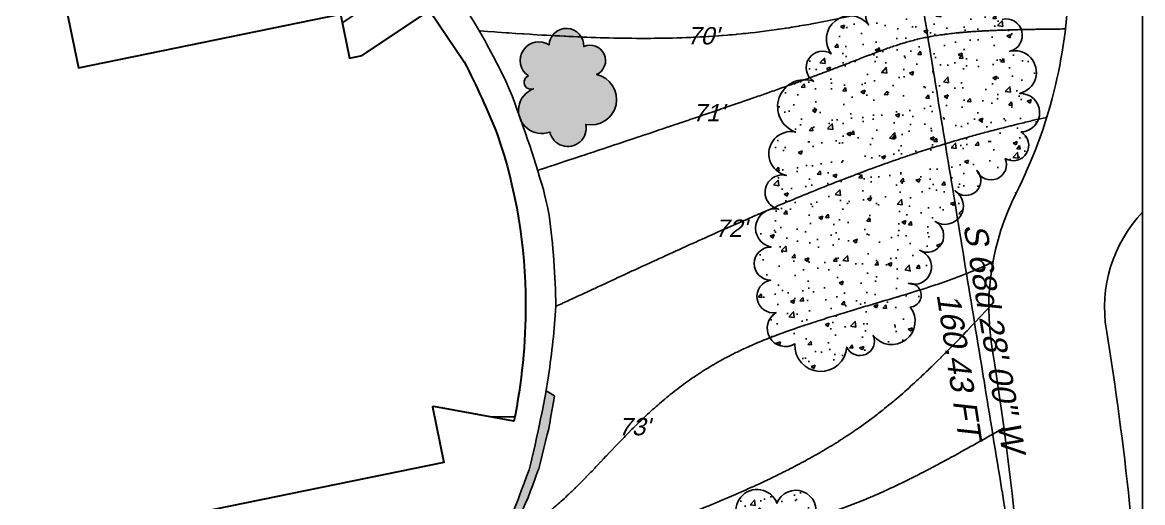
# Model space of a CAD drawing. Header units: inches. Extents: x 390519 to 400596, y 203620 to 211185.
# Drawn here: x 394540 to 397705, y 206232 to 207590 of the extents above; entities that cross this region are included whole.
import ezdxf

# ---------------------------------------------------------------- set-up
doc = ezdxf.new("R2010")
doc.units = ezdxf.units.IN
doc.header["$LTSCALE"] = 0.5
doc.header["$MEASUREMENT"] = 0
doc.linetypes.add('LTP418', pattern=[40, 40, 0])
doc.layers.add('LD-A-BLDG', color=7, linetype='Continuous', lineweight=30)
for name, color, linetype in [('LD-A-BLDG-INT', 253, 'Continuous'), ('LD-A-FOC', 7, 'Continuous'), ('LD-A-TREELN', 7, 'Continuous'), ('LD-A-WALL', 7, 'Continuous'), ('My LAYER', 7, 'LTP418'), ('Names', 1, 'LTP418'), ('numbers', 7, 'LTP418'), ('TOPO', 80, 'LTP418'), ('Traverse', 4, 'LTP418')]:
    doc.layers.add(name, color=color, linetype=linetype)
doc.styles.add('ARIAL', font='arial.ttf', dxfattribs={"oblique": 15})
pattern_1 = [(49.99999999999999, (-5992902.709236369, -3124609.863930522), (117.2381198322018, -10.25700645216362), [12.2589531675, -134.8484848425]), (355, (-5992902.709236369, -3124609.863930522), (-22.67928134253247, 122.9478418665379), [9.807162534000001, -107.878787874]), (100.45144446, (-5992892.939393193, -3124610.718680965), (94.55883812016134, 112.690834147814), [10.41850704820611, -114.6035775302672]), (46.18420000000001, (-5992902.709236369, -3124577.173388742), (174.4434865483092, -27.0545748208081), [18.38842975125, -202.27272726375]), (96.63563548999998, (-5992888.172284477, -3124579.427942136), (152.7730269261972, 159.2223240864779), [15.62776939875544, -171.9054630594044]), (351.1841639899999, (-5992902.709236369, -3124577.173388742), (152.7730268249456, 159.2223240040061), [14.710743801, -161.8181819744527]), (21, (-5992886.363965479, -3124585.346024187), (97.56607463027603, -65.80914833356255), [12.2589531675, -134.8484848425]), (326.0000000000001, (-5992886.363965479, -3124585.346024187), (39.77055011948517, 118.5277392218651), [9.807162533999996, -107.878787874]), (71.45144474, (-5992878.233459315, -3124590.830119845), (137.3366235549101, 52.71859063083836), [10.41850672130069, -114.6035775302672]), (37.50000000000001, (-5992902.709236369, -3124609.863930522), (1.987561291443229, 54.4124021848885), [0, -106.5711662028, 0, -109.513314963, 0, -108.28741964625]), (7.499999999999999, (-5992902.709236369, -3124609.863930522), (42.99942852398916, 64.46766272905809), [0, -62.43893479979999, 0, -104.1193755693, 0, -41.27180899724999]), (327.5, (-5992939.159190454, -3124609.863930522), (87.25472326397761, -3.686654883876419), [0, -40.86317722499999, 0, -127.493112942, 0, -169.1735537115]), (317.5, (-5992955.504461343, -3124609.863930522), (95.32335917202715, 16.36243053660396), [0, -53.1221303925, 0, -84.66850321019999, 0, -120.1377410415])]

msp = doc.modelspace()

# ---------------------------------------------------------------- hatches: boundary and pattern name
at = {"layer": 'My LAYER'}
h = msp.add_hatch(dxfattribs=at)
h.set_pattern_fill('GRAVEL', color=256, scale=49.03581267)
h.set_pattern_definition([(228.012787504, (-5992867.403451246, -3124560.828117853), (-392.286501360003, -441.3223140300001), [6.597082093371119, -653.1123064115419]), (184.969740728, (-5992871.816674386, -3124565.731699119), (588.4297520399988, 49.03581267000172), [11.32079999949756, -1120.758844991288]), (132.510447078, (-5992883.094911301, -3124566.712415373), (490.3581267000057, -539.3939393699933), [7.982441872923958, -790.2627553659584]), (267.273689006, (-5992902.218878242, -3124578.971368541), (49.03581267000119, 980.7162534000008), [10.30919118411546, -1020.609733125491]), (292.833654178, (-5992902.709236369, -3124589.268889201), (-245.1790633499994, 588.4297520400013), [10.10897796098385, -1000.79019742107]), (357.273689006, (-5992898.786371355, -3124598.585693609), (-980.7162534000008, 49.03581267000124), [10.30919118411546, -1020.609733125491]), (37.6942404667, (-5992888.488850694, -3124599.076051735), (-637.4655647099999, -490.3581266999986), [13.63337796082743, -1349.703317214766]), (72.2553283749, (-5992877.700971907, -3124590.739963581), (343.2506886900013, 1078.78787874), [12.87131239612296, -1274.260392900135]), (121.429565615, (-5992873.778106893, -3124578.481010414), (-392.2865013600009, 637.4655647099993), [10.3441046827365, -1024.067496795255]), (175.236358309, (-5992879.172046287, -3124569.654564133), (539.3939393699991, -49.03581267000185), [11.80939283694144, -578.6599831768052]), (222.397437798, (-5992890.940641328, -3124568.67384788), (-588.4297520399981, -539.3939393699986), [15.27210578444616, -1511.939600718983]), (138.814074834, (-5992853.673423698, -3124579.461726667), (-343.2506886900016, 294.21487602), [5.212555922633668, -516.0452828054098]), (171.46923439, (-5992857.596288712, -3124576.02921978), (637.4655647099999, -98.07162533999976), [9.916855646942789, -981.7710831729411]), (225, (-5992867.403451246, -3124574.5581454), (-5.444068825743997e-15, -49.03581266999671), [6.934693663604069, -62.41241765629662]), (203.198590514, (-5992870.835958133, -3124568.67384788), (245.1790633499994, 98.07162533999879), [3.73446942132186, -369.7111539350444]), (291.801409486, (-5992874.26846502, -3124570.14492226), (-49.03581266998449, 147.107438010005), [5.281304131997009, -258.784628547727]), (30.9637565321, (-5992872.307032513, -3124575.048503527), (147.1074380100026, 98.07162533999899), [8.577785674550427, -277.3476791288651]), (161.565051177, (-5992864.951660613, -3124570.635280387), (98.07162534000055, -49.03581266999885), [6.20258898044097, -148.8622659741026]), (16.389540334, (-5992902.709236369, -3124570.14492226), (490.3581266999983, 147.1074380100021), [8.689146005123998, -860.2276683108993]), (70.3461759419, (-5992894.373148215, -3124567.693131626), (-196.1432506800598, -539.3939393701664), [7.289712947334869, -721.680049285541]), (293.198590514, (-5992864.951660613, -3124560.828117853), (-98.07162533999853, 245.1790633499996), [7.46888980683105, -365.9767335495352]), (343.610459666, (-5992862.009511853, -3124567.693131626), (-490.3581266999983, 147.1074380100021), [8.689146005123995, -860.2276683108794]), (339.44395478, (-5992902.709236369, -3124600.547126115), (-245.1790633500018, 98.07162534000118), [8.379239669049596, -410.5829274381176]), (294.775140569, (-5992894.863506341, -3124603.489274875), (-245.1790633500002, 539.3939393700001), [7.020849586465259, -695.0651419149168]), (66.8014094864, (-5992864.461302486, -3124609.863930522), (98.07162533999906, 245.1790633499985), [7.46888980683105, -365.9767335495352]), (17.3540246363, (-5992861.519153725, -3124602.998916748), (-637.4655647099988, -196.1432506799981), [8.21992231368477, -813.7700835271669]), (69.44395478040002, (-5992888.488850694, -3124609.863930522), (-98.07162534000034, -245.1790633499978), [4.189619834524797, -414.7725472726424]), (101.309932474, (-5992867.403451246, -3124609.863930522), (-49.03581266999822, 196.1432506800006), [2.5003360880433, -247.5342295811677]), (165.963756532, (-5992867.893809373, -3124607.412139889), (147.107438009998, -49.03581267000006), [10.10897796098385, -192.0708571154289]), (186.009005957, (-5992877.700971907, -3124604.960349255), (490.3581267000022, 49.03581266999917), [9.3682920106035, -927.4595936416524]), (303.690067526, (-5992872.307032513, -3124579.461726667), (-49.03581266999937, 98.07162533999929), [7.072042974892739, -169.7290939408395]), (353.157226587, (-5992868.3841675, -3124585.346024187), (833.6088153900006, -98.07162534000257), [12.34692341542998, -1222.343291151545]), (60.9453959009, (-5992856.125214332, -3124586.817098568), (-196.1432506799988, -343.2506886899988), [5.048531129252519, -499.8060597837916]), (90, (-5992853.673423698, -3124582.403875427), (-49.03581266999998, 49.03581267), [2.942148760199999, -46.09366390979999]), (120.256437164, (-5992878.681688161, -3124603.489274875), (196.1432506800004, -343.2506886900003), [6.812251239367079, -674.4150297557608]), (48.01278750420001, (-5992882.114195047, -3124597.604977355), (392.28650136, 441.3223140299987), [13.19416418674224, -646.5152243181709]), (0, (-5992873.287748766, -3124587.797814821), (49.03581267, 49.03581267), [12.7493112942, -36.28650137579999]), (325.3048464690001, (-5992860.538437473, -3124587.797814821), (490.3581267000067, -343.2506886899914), [7.753248484504379, -767.5710262882134]), (254.054604099, (-5992854.163781825, -3124592.211037961), (-49.03581267000185, -196.1432506800002), [7.13971239637734, -349.8463923513957]), (207.645975364, (-5992856.125214332, -3124599.076051735), (-931.6804407299975, -490.3581267000023), [11.62467493061355, -1150.844739464673]), (175.42607874, (-5992866.422734993, -3124604.469991129), (-637.4655647099976, 49.03581267000006), [12.29813278182333, -1217.513792402841])])
h.paths.add_polyline_path([(394921.3786555389, 205677.1882807673), (394645.0879155956, 205826.3602588908), (394739.052598482, 205907.6688917116), (395928.9422855992, 206157.0902688634), (395968.9605441121, 206246.188621439), (395998.8894820986, 206327.2622604356), (396026.3059272561, 206437.2931632539), (396043.9083985072, 206534.1858832082), (396019.8928429214, 206547.7068309779), (395997.4731361726, 206434.5723438445), (395976.3527985131, 206343.12608191), (395971.4966535773, 206324.3856616793), (395941.3679938428, 206243.6105440357), (395915.8775438899, 206180.7302869223), (394856.5329979677, 205961.6413658373), (394837.6900129179, 205957.2171163256), (394792.7122546844, 205946.6333172368), (394730.7963685524, 205927.5093502947), (394667.1455758428, 205880.8425305444), (394654.1173232542, 205866.5238240873), (394608.7462308174, 205816.6557231187), (394917.6022291956, 205649.7710097558)])
at = {"layer": 'TOPO', "true_color": 0x055715}
h = msp.add_hatch(dxfattribs=at)
h.set_pattern_fill('AR-CONC', color=108, scale=16.34527089)
h.set_pattern_definition(pattern_1)
edge = h.paths.add_edge_path()
edge.add_arc((395999.1648717104, 207482.5493869565), 52.46012400392839, 56.3916279224253, 236.3916279224253, ccw=False)
edge.add_arc((396077.1890223036, 207524.0745476531), 49.03462830490692, -2.5314482260350815, 177.4685517739648, ccw=False)
edge.add_arc((396144.1474245046, 207482.1979636324), 43.58818399241914, -65.65028746379733, 114.3497125362027, ccw=False)
edge.add_arc((396146.8934300137, 207372.1370820941), 71.97880562309842, -102.21198287638549, 77.78801712361451, ccw=False)
edge.add_arc((396081.054678869, 207290.9501215836), 51.76029152821884, -167.91472061012462, 12.085279389875325, ccw=False)
edge.add_arc((396007.2230902594, 207341.228174842), 65.37687707205255, 110.80250600451609, 290.80250600451615, ccw=False)
edge.add_arc((395977.0660654674, 207420.6008102838), 19.53167029305017, 110.8085838732649, 290.80858387326487, ccw=False)
edge = h.paths.add_edge_path()
edge.add_arc((395830.9965521578, 204060.2909849053), 49.03581267, 270, 450)
edge = h.paths.add_edge_path()
edge.add_arc((395794.2196926553, 204109.3267975753), 36.7768595025, 0, 90)
edge = h.paths.add_edge_path()
edge.add_arc((395794.2196926553, 204121.5857507428), 24.517906335, 90, 180)
edge = h.paths.add_edge_path()
edge.add_arc((395757.4428331528, 204121.5857507428), 12.2589531675, 0, 90)
edge = h.paths.add_edge_path()
edge.add_line((395757.4428331528, 204133.8447039103), (395745.1838799853, 204133.8447039103))
edge = h.paths.add_edge_path()
edge.add_arc((395745.1838799853, 204109.3267975753), 24.517906335, 90, 180)
edge = h.paths.add_edge_path()
edge.add_line((395720.6659736503, 204109.3267975753), (395720.6659736503, 204097.0678444078))
edge = h.paths.add_edge_path()
edge.add_arc((395720.6659736503, 204060.2909849053), 36.7768595025, 90, 270)
edge = h.paths.add_edge_path()
edge.add_arc((395781.9607394878, 204023.5141254028), 61.29476583749999, 180, 270)
edge = h.paths.add_edge_path()
edge.add_arc((395781.9607394878, 204011.2551722353), 49.03581267, 270, 360)
edge = h.paths.add_edge_path()
edge.add_arc((394856.148251007, 204116.4696809528), 49.03581267, 270, 450)
edge = h.paths.add_edge_path()
edge.add_arc((394819.3713915044, 204165.5054936228), 36.7768595025, 0, 90)
edge = h.paths.add_edge_path()
edge.add_arc((394819.3713915044, 204177.7644467903), 24.517906335, 90, 180)
edge = h.paths.add_edge_path()
edge.add_arc((394782.5945320019, 204177.7644467903), 12.2589531675, 0, 90)
edge = h.paths.add_edge_path()
edge.add_line((394782.5945320019, 204190.0233999578), (394770.3355788345, 204190.0233999578))
edge = h.paths.add_edge_path()
edge.add_arc((394770.3355788345, 204165.5054936228), 24.517906335, 90, 180)
edge = h.paths.add_edge_path()
edge.add_line((394745.8176724995, 204165.5054936228), (394745.8176724995, 204153.2465404554))
edge = h.paths.add_edge_path()
edge.add_arc((394745.8176724995, 204116.4696809528), 36.7768595025, 90, 270)
edge = h.paths.add_edge_path()
edge.add_arc((394807.1124383369, 204079.6928214503), 61.29476583749999, 180, 270)
edge = h.paths.add_edge_path()
edge.add_arc((394807.1124383369, 204067.4338682829), 49.03581267, 270, 360)
edge = h.paths.add_edge_path()
edge.add_arc((397148.9974703729, 204378.1574679017), 49.03581267, 270, 450)
edge = h.paths.add_edge_path()
edge.add_arc((397112.2206108704, 204427.1932805717), 36.7768595025, 0, 90)
edge = h.paths.add_edge_path()
edge.add_arc((397112.2206108704, 204439.4522337392), 24.517906335, 90, 180)
edge = h.paths.add_edge_path()
edge.add_arc((397075.4437513679, 204439.4522337392), 12.2589531675, 0, 90)
edge = h.paths.add_edge_path()
edge.add_line((397075.4437513679, 204451.7111869067), (397063.1847982004, 204451.7111869067))
edge = h.paths.add_edge_path()
edge.add_arc((397063.1847982004, 204427.1932805717), 24.517906335, 90, 180)
edge = h.paths.add_edge_path()
edge.add_line((397038.6668918654, 204427.1932805717), (397038.6668918654, 204414.9343274042))
edge = h.paths.add_edge_path()
edge.add_arc((397038.6668918654, 204378.1574679017), 36.7768595025, 90, 270)
edge = h.paths.add_edge_path()
edge.add_arc((397099.9616577029, 204341.3806083992), 61.29476583749999, 180, 270)
edge = h.paths.add_edge_path()
edge.add_arc((397099.9616577029, 204329.1216552317), 49.03581267, 270, 360)
edge = h.paths.add_edge_path()
edge.add_arc((396123.2826862136, 208589.0588451261), 49.03581267, 270, 450)
edge = h.paths.add_edge_path()
edge.add_arc((396086.5058267111, 208638.0946577961), 36.7768595025, 0, 90)
edge = h.paths.add_edge_path()
edge.add_arc((396086.5058267111, 208650.3536109636), 24.517906335, 90, 180)
edge = h.paths.add_edge_path()
edge.add_arc((396049.7289672086, 208650.3536109636), 12.2589531675, 0, 90)
edge = h.paths.add_edge_path()
edge.add_line((396049.7289672086, 208662.6125641311), (396037.4700140411, 208662.6125641311))
edge = h.paths.add_edge_path()
edge.add_arc((396037.4700140411, 208638.0946577961), 24.517906335, 90, 180)
edge = h.paths.add_edge_path()
edge.add_line((396012.9521077061, 208638.0946577961), (396012.9521077061, 208625.8357046286))
edge = h.paths.add_edge_path()
edge.add_arc((396012.9521077061, 208589.0588451261), 36.7768595025, 90, 270)
edge = h.paths.add_edge_path()
edge.add_arc((396074.2468735436, 208552.2819856236), 61.29476583749999, 180, 270)
edge = h.paths.add_edge_path()
edge.add_arc((396074.2468735436, 208540.0230324561), 49.03581267, 270, 360)
edge = h.paths.add_edge_path()
edge.add_arc((396299.8279570962, 209444.6357045919), 49.03581267, 270, 450)
edge = h.paths.add_edge_path()
edge.add_arc((396263.0510975936, 209493.6715172619), 36.7768595025, 0, 90)
edge = h.paths.add_edge_path()
edge.add_arc((396263.0510975936, 209505.9304704294), 24.517906335, 90, 180)
edge = h.paths.add_edge_path()
edge.add_arc((396226.2742380911, 209505.9304704294), 12.2589531675, 0, 90)
edge = h.paths.add_edge_path()
edge.add_line((396226.2742380911, 209518.1894235969), (396214.0152849237, 209518.1894235969))
edge = h.paths.add_edge_path()
edge.add_arc((396214.0152849237, 209493.6715172619), 24.517906335, 90, 180)
edge = h.paths.add_edge_path()
edge.add_line((396189.4973785887, 209493.6715172619), (396189.4973785887, 209481.4125640944))
edge = h.paths.add_edge_path()
edge.add_arc((396189.4973785887, 209444.6357045919), 36.7768595025, 90, 270)
edge = h.paths.add_edge_path()
edge.add_arc((396250.7921444261, 209407.8588450894), 61.29476583749999, 180, 270)
edge = h.paths.add_edge_path()
edge.add_arc((396250.7921444261, 209395.5998919219), 49.03581267, 270, 360)
h = msp.add_hatch(dxfattribs=at)
h.set_pattern_fill('AR-CONC', color=108, scale=16.34527089)
h.set_pattern_definition(pattern_1)
edge = h.paths.add_edge_path()
edge.add_arc((394863.9965127023, 205836.977604981), 49.03581267, 270, 450)
edge = h.paths.add_edge_path()
edge.add_arc((394827.2196531998, 205886.013417651), 36.7768595025, 0, 90)
edge = h.paths.add_edge_path()
edge.add_arc((394827.2196531998, 205898.2723708185), 24.517906335, 90, 180)
edge = h.paths.add_edge_path()
edge.add_arc((394790.4427936973, 205898.2723708185), 12.2589531675, 0, 90)
edge = h.paths.add_edge_path()
edge.add_line((394790.4427936973, 205910.531323986), (394778.1838405298, 205910.531323986))
edge = h.paths.add_edge_path()
edge.add_arc((394778.1838405298, 205886.013417651), 24.517906335, 90, 180)
edge = h.paths.add_edge_path()
edge.add_line((394753.6659341948, 205886.013417651), (394753.6659341948, 205873.7544644836))
edge = h.paths.add_edge_path()
edge.add_arc((394753.6659341948, 205836.977604981), 36.7768595025, 90, 270)
edge = h.paths.add_edge_path()
edge.add_arc((394814.9607000323, 205800.2007454785), 61.29476583749999, 180, 270)
edge = h.paths.add_edge_path()
edge.add_arc((394814.9607000323, 205787.9417923111), 49.03581267, 270, 360)
edge = h.paths.add_edge_path()
edge.add_arc((393380.8653093461, 205319.9785449044), 49.03581267, 270, 450)
edge = h.paths.add_edge_path()
edge.add_arc((393344.0884498436, 205369.0143575744), 36.7768595025, 0, 90)
edge = h.paths.add_edge_path()
edge.add_arc((393344.0884498436, 205381.2733107419), 24.517906335, 90, 180)
edge = h.paths.add_edge_path()
edge.add_arc((393307.3115903411, 205381.2733107419), 12.2589531675, 0, 90)
edge = h.paths.add_edge_path()
edge.add_line((393307.3115903411, 205393.5322639094), (393295.0526371736, 205393.5322639094))
edge = h.paths.add_edge_path()
edge.add_arc((393295.0526371736, 205369.0143575744), 24.517906335, 90, 180)
edge = h.paths.add_edge_path()
edge.add_line((393270.5347308386, 205369.0143575744), (393270.5347308386, 205356.7554044069))
edge = h.paths.add_edge_path()
edge.add_arc((393270.5347308386, 205319.9785449044), 36.7768595025, 90, 270)
edge = h.paths.add_edge_path()
edge.add_arc((393331.8294966761, 205283.2016854019), 61.29476583749999, 180, 270)
edge = h.paths.add_edge_path()
edge.add_arc((393331.8294966761, 205270.9427322344), 49.03581267, 270, 360)
edge = h.paths.add_edge_path()
edge.add_arc((393102.4968277622, 204690.6463567782), 49.03581267, 270, 450)
edge = h.paths.add_edge_path()
edge.add_arc((393065.7199682597, 204739.6821694482), 36.7768595025, 0, 90)
edge = h.paths.add_edge_path()
edge.add_arc((393065.7199682597, 204751.9411226157), 24.517906335, 90, 180)
edge = h.paths.add_edge_path()
edge.add_arc((393028.9431087572, 204751.9411226157), 12.2589531675, 0, 90)
edge = h.paths.add_edge_path()
edge.add_line((393028.9431087572, 204764.2000757832), (393016.6841555897, 204764.2000757832))
edge = h.paths.add_edge_path()
edge.add_arc((393016.6841555897, 204739.6821694482), 24.517906335, 90, 180)
edge = h.paths.add_edge_path()
edge.add_line((392992.1662492547, 204739.6821694482), (392992.1662492547, 204727.4232162807))
edge = h.paths.add_edge_path()
edge.add_arc((392992.1662492547, 204690.6463567782), 36.7768595025, 90, 270)
edge = h.paths.add_edge_path()
edge.add_arc((393053.4610150922, 204653.8694972757), 61.29476583749999, 180, 270)
edge = h.paths.add_edge_path()
edge.add_arc((393053.4610150922, 204641.6105441082), 49.03581267, 270, 360)
edge = h.paths.add_edge_path()
edge.add_arc((392752.381125297, 203997.2799656237), 49.03581267, 270, 450)
edge = h.paths.add_edge_path()
edge.add_arc((392715.6042657945, 204046.3157782937), 36.7768595025, 0, 90)
edge = h.paths.add_edge_path()
edge.add_arc((392715.6042657945, 204058.5747314612), 24.517906335, 90, 180)
edge = h.paths.add_edge_path()
edge.add_arc((392678.827406292, 204058.5747314612), 12.2589531675, 0, 90)
edge = h.paths.add_edge_path()
edge.add_line((392678.827406292, 204070.8336846287), (392666.5684531245, 204070.8336846287))
edge = h.paths.add_edge_path()
edge.add_arc((392666.5684531245, 204046.3157782937), 24.517906335, 90, 180)
edge = h.paths.add_edge_path()
edge.add_line((392642.0505467895, 204046.3157782937), (392642.0505467895, 204034.0568251263))
edge = h.paths.add_edge_path()
edge.add_arc((392642.0505467895, 203997.2799656237), 36.7768595025, 90, 270)
edge = h.paths.add_edge_path()
edge.add_arc((392703.345312627, 203960.5031061212), 61.29476583749999, 180, 270)
edge = h.paths.add_edge_path()
edge.add_arc((392703.345312627, 203948.2441529538), 49.03581267, 270, 360)
edge = h.paths.add_edge_path()
edge.add_arc((392376.979658201, 204509.3968981975), 49.03581267, 270, 450)
edge = h.paths.add_edge_path()
edge.add_arc((392340.2027986984, 204558.4327108675), 36.7768595025, 0, 90)
edge = h.paths.add_edge_path()
edge.add_arc((392340.2027986984, 204570.691664035), 24.517906335, 90, 180)
edge = h.paths.add_edge_path()
edge.add_arc((392303.425939196, 204570.691664035), 12.2589531675, 0, 90)
edge = h.paths.add_edge_path()
edge.add_line((392303.425939196, 204582.9506172025), (392291.1669860285, 204582.9506172025))
edge = h.paths.add_edge_path()
edge.add_arc((392291.1669860285, 204558.4327108675), 24.517906335, 90, 180)
edge = h.paths.add_edge_path()
edge.add_line((392266.6490796935, 204558.4327108675), (392266.6490796935, 204546.1737577))
edge = h.paths.add_edge_path()
edge.add_arc((392266.6490796935, 204509.3968981975), 36.7768595025, 90, 270)
edge = h.paths.add_edge_path()
edge.add_arc((392327.943845531, 204472.620038695), 61.29476583749999, 180, 270)
edge = h.paths.add_edge_path()
edge.add_arc((392327.943845531, 204460.3610855275), 49.03581267, 270, 360)
edge = h.paths.add_edge_path()
edge.add_arc((391022.1524752366, 204266.3231244734), 49.03581267, 270, 450)
edge = h.paths.add_edge_path()
edge.add_arc((390985.375615734, 204315.3589371434), 36.7768595025, 0, 90)
edge = h.paths.add_edge_path()
edge.add_arc((390985.375615734, 204327.6178903109), 24.517906335, 90, 180)
edge = h.paths.add_edge_path()
edge.add_arc((390948.5987562315, 204327.6178903109), 12.2589531675, 0, 90)
edge = h.paths.add_edge_path()
edge.add_line((390948.5987562315, 204339.8768434784), (390936.3398030641, 204339.8768434784))
edge = h.paths.add_edge_path()
edge.add_arc((390936.3398030641, 204315.3589371434), 24.517906335, 90, 180)
edge = h.paths.add_edge_path()
edge.add_line((390911.8218967291, 204315.3589371434), (390911.8218967291, 204303.099983976))
edge = h.paths.add_edge_path()
edge.add_arc((390911.8218967291, 204266.3231244734), 36.7768595025, 90, 270)
edge = h.paths.add_edge_path()
edge.add_arc((390973.1166625666, 204229.5462649709), 61.29476583749999, 180, 270)
edge = h.paths.add_edge_path()
edge.add_arc((390973.1166625666, 204217.2873118035), 49.03581267, 270, 360)
edge = h.paths.add_edge_path()
edge.add_arc((390925.2413641302, 207749.9580187169), 32.69054178, 270, 450)
edge = h.paths.add_edge_path()
edge.add_arc((390900.7234577952, 207782.6485604969), 24.517906335, 0, 90)
edge = h.paths.add_edge_path()
edge.add_arc((390900.7234577952, 207790.8211959419), 16.34527089, 90, 180)
edge = h.paths.add_edge_path()
edge.add_arc((390876.2055514602, 207790.8211959419), 8.172635445, 0, 90)
edge = h.paths.add_edge_path()
edge.add_line((390876.2055514602, 207798.9938313869), (390868.0329160152, 207798.9938313869))
edge = h.paths.add_edge_path()
edge.add_arc((390868.0329160152, 207782.6485604969), 16.34527089, 90, 180)
edge = h.paths.add_edge_path()
edge.add_line((390851.6876451252, 207782.6485604969), (390851.6876451252, 207774.4759250519))
edge = h.paths.add_edge_path()
edge.add_arc((390851.6876451252, 207749.9580187169), 24.517906335, 90, 270)
edge = h.paths.add_edge_path()
edge.add_arc((390892.5508223502, 207725.4401123819), 40.86317722499999, 180, 270)
edge = h.paths.add_edge_path()
edge.add_arc((390892.5508223502, 207717.2674769369), 32.69054178, 270, 360)
edge = h.paths.add_edge_path()
edge.add_arc((391196.2459554862, 208446.4463566109), 32.69054178, 270, 450)
edge = h.paths.add_edge_path()
edge.add_arc((391171.7280491513, 208479.1368983909), 24.517906335, 0, 90)
edge = h.paths.add_edge_path()
edge.add_arc((391171.7280491513, 208487.3095338359), 16.34527089, 90, 180)
edge = h.paths.add_edge_path()
edge.add_arc((391147.2101428162, 208487.3095338359), 8.172635445, 0, 90)
edge = h.paths.add_edge_path()
edge.add_line((391147.2101428162, 208495.4821692808), (391139.0375073712, 208495.4821692808))
edge = h.paths.add_edge_path()
edge.add_arc((391139.0375073712, 208479.1368983909), 16.34527089, 90, 180)
edge = h.paths.add_edge_path()
edge.add_line((391122.6922364812, 208479.1368983909), (391122.6922364812, 208470.9642629459))
edge = h.paths.add_edge_path()
edge.add_arc((391122.6922364812, 208446.4463566109), 24.517906335, 90, 270)
edge = h.paths.add_edge_path()
edge.add_arc((391163.5554137062, 208421.9284502759), 40.86317722499999, 180, 270)
edge = h.paths.add_edge_path()
edge.add_arc((391163.5554137062, 208413.7558148309), 32.69054178, 270, 360)
h = msp.add_hatch(dxfattribs=at)
h.set_pattern_fill('AR-CONC', color=108, scale=16.34527089)
h.set_pattern_definition(pattern_1)
edge = h.paths.add_edge_path()
edge.add_arc((396995.9893895723, 206745.0180738575), 66.09998648549912, -142.58603691959797, 37.41396308040203, ccw=False)
edge.add_arc((396906.2211618447, 206688.4225734009), 40.73033659083128, -156.20209994804486, 23.797900051955082, ccw=False)
edge.add_arc((396795.6944400859, 206676.3107276713), 73.38696121948965, 176.6226734578165, 356.62267345781646, ccw=False)
edge.add_arc((396695.9719423857, 206725.1177065494), 51.75988375808489, 120.74809740877069, 300.7480974087707, ccw=False)
edge.add_arc((396661.6877366947, 206815.2455302372), 46.30941069691468, 99.72330735756782, 279.7233073575678, ccw=False)
edge.add_arc((396654.675615483, 206907.8823530062), 46.99961851005951, 89.01361360452228, 269.0136136045223, ccw=False)
edge.add_arc((396665.9048165837, 207008.3485605316), 54.4793506156802, 78.97325706948038, 258.9732570694804, ccw=False)
edge.add_arc((396687.3498119917, 207109.6075136953), 49.04072281611725, 77.00824592104232, 257.0082459210423, ccw=False)
edge.add_arc((396711.4999497323, 207218.6549884377), 62.65232735777089, 77.90733092333181, 257.9073309233317, ccw=False)
edge.add_arc((396750.050271126, 207351.8362556496), 76.28108738672523, 70.5303410511969, 250.530341051197, ccw=False)
edge.add_arc((396800.4590865504, 207462.5019122101), 46.10288618266865, 57.186049826035514, 237.18604982603551, ccw=False)
edge.add_arc((396877.95201584, 207542.2177983404), 66.60110936235264, 37.962546550788375, 217.9625465507884, ccw=False)
edge.add_arc((396976.4159276807, 207612.46159999), 54.48693844613182, 32.49821642344199, 212.498216423442, ccw=False)
edge.add_arc((397066.0370479706, 207662.1430508599), 48.19960844005951, 25.048586215271484, 205.0485862152715, ccw=False)
edge.add_arc((397152.6016026046, 207690.2814346976), 43.58928343288679, 10.216449368101792, 190.2164493681019, ccw=False)
edge.add_arc((397236.8124382296, 207697.9146762032), 41.31278857939688, -0.13601346490412425, 179.8639865350959, ccw=False)
edge.add_arc((397292.9012352889, 207648.2168800621), 51.7539036075917, -73.41081649426678, 106.58918350573319, ccw=False)
edge.add_arc((397318.5960011287, 207553.6104521509), 46.31220218100889, -76.36347663777502, 103.63652336222498, ccw=False)
edge.add_arc((397343.2937054434, 207448.8699562873), 61.30243510388757, -77.01053596368149, 102.98946403631851, ccw=False)
edge.add_arc((397359.3038982796, 207334.6982391204), 54.48362675418584, -87.6530553208301, 92.3469446791699, ccw=False)
edge.add_arc((397339.2400782616, 207242.6498461037), 43.72198645985829, -120.65885784589818, 59.34114215410182, ccw=False)
edge.add_arc((397276.7194171078, 207188.2527845826), 43.58781469560421, -157.34873286279924, 22.65126713720082, ccw=False)
edge.add_arc((397205.7237329977, 207142.7475504244), 42.08980331210243, -136.9749340098469, 43.025065990152996, ccw=False)
edge.add_arc((397146.676441907, 207070.6730784343), 51.76229162521848, -123.11298919639478, 56.88701080360528, ccw=False)
edge.add_arc((397096.6272224416, 206986.4458975389), 46.30856189604956, -118.04393629866689, 61.95606370133311, ccw=False)
edge.add_arc((397059.0903078429, 206898.7535192142), 49.40389018899963, -108.60878984727492, 71.3912101527252, ccw=False)
edge.add_arc((397045.9078468699, 206818.5554475917), 33.47680673111655, -85.5755475914059, 94.42445240859422, ccw=False)
h = msp.add_hatch(dxfattribs=at)
h.set_pattern_fill('AR-CONC', color=108, scale=16.34527089)
h.set_pattern_definition(pattern_1)
edge = h.paths.add_edge_path()
edge.add_arc((396723.7915934404, 205189.8145844877), 54.1166815684467, 234.9370937848773, 309.3260606836717, ccw=False)
edge.add_arc((396659.2359460611, 205102.5226652992), 54.48589218700464, -127.89608873385413, 52.10391126614587, ccw=False)
edge.add_arc((396591.2396191587, 205024.7110032274), 49.03460378609454, -134.76366047022782, 45.23633952977218, ccw=False)
edge.add_arc((396516.0840636063, 204974.0978719168), 43.58959985211497, -158.75116315671346, 21.248836843286483, ccw=False)
edge.add_arc((396432.7803905155, 204974.7680280232), 45.74450381053106, 158.9000200569276, 338.9000200569276, ccw=False)
edge.add_arc((396384.4801150351, 205042.6908012063), 51.76121738953927, 96.2362938085937, 276.2362938085937, ccw=False)
edge.add_arc((396411.0084896898, 205151.0762924778), 65.38185586965025, 60.544713186820275, 240.5447131868203, ccw=False)
edge.add_arc((396486.6789212758, 205273.943693758), 79.00375089019647, 56.574595207121774, 236.5745952071218, ccw=False)
edge.add_arc((396556.6530259554, 205387.7312970588), 54.67682093953393, 61.06351421063431, 241.0635142106343, ccw=False)
edge.add_arc((396597.9084896813, 205476.5760169816), 43.58396601910172, 70.14815400622871, 250.1481540062287, ccw=False)
edge.add_arc((396628.2126219114, 205560.5008103666), 45.64445650130393, 70.14398155046331, 250.1439815504633, ccw=False)
edge.add_arc((396651.7743298998, 205655.9817102703), 53.16429451689943, 81.2819626354867, 261.28196263548676, ccw=False)
edge.add_arc((396635.1103262273, 205754.0042997974), 51.75848234295215, 118.53175870582331, 298.5317587058233, ccw=False)
edge.add_arc((396576.3000415652, 205824.9509480952), 42.55497632837653, 143.2291347142099, 323.22913471421, ccw=False)
edge.add_arc((396494.9823188875, 205880.9253282577), 56.22194954373258, 147.1461729254515, 327.1461729254515, ccw=False)
edge.add_arc((396461.9485264183, 205964.0246854625), 54.4810614795549, 74.8963992471289, 254.8963992471289, ccw=False)
edge.add_arc((396497.5975622297, 206060.7151354123), 49.03353108931168, 64.05422310608083, 244.0542231060808, ccw=False)
edge.add_arc((396539.4578009788, 206146.7648140125), 46.65777903298186, 64.06331447449588, 244.06331447449588, ccw=False)
edge.add_arc((396615.822906577, 206209.5715174074), 59.71563581310387, 20.43398132045479, 200.4339813204548, ccw=False)
edge.add_arc((396725.0910424767, 206209.6777616686), 57.2031782729952, -21.26025401212371, 158.7397459878763, ccw=False)
edge.add_arc((396823.6366806724, 206134.4241344915), 70.83611440542686, -50.31292211505411, 129.6870778849459, ccw=False)
edge.add_arc((396895.0900323684, 206020.9797818796), 64.50160818380967, -66.01687213297112, 113.98312786702891, ccw=False)
edge.add_arc((396924.5687284181, 205895.7259710492), 66.4010540938888, -87.18513611407741, 92.81486388592259, ccw=False)
edge.add_arc((396918.7661572522, 205795.300626701), 35.28819633183406, -104.88269556154779, 75.1173044384521, ccw=False)
edge.add_arc((396955.1343849832, 205696.5670178898), 78.9998178622956, -54.89435276570799, 125.10564723429201, ccw=False)
edge.add_arc((397009.3598211603, 205577.2874035703), 55.35339018617506, -80.8589357752428, 99.14106422475732, ccw=False)
edge.add_arc((396989.5330075705, 205489.7584779547), 43.59052151550966, -131.03939671738522, 48.960603282614784, ccw=False)
edge.add_arc((396923.6288753424, 205418.1743640911), 53.74186122138597, -69.91419498314548, 46.07209099851201, ccw=False)

# ---------------------------------------------------------------- linework, layer by layer
at = {"layer": 'LD-A-BLDG', "elevation": 1389.44609727534}
msp.add_lwpolyline([(394522.4105099766, 208302.9675687389), (394768.5049084956, 208353.2619672664), (394876.171207848, 207826.6009939192), (394634.1631270498, 207777.140204208), (394698.5798396282, 207462.0360719897), (395438.6610149853, 207613.3115540766), (395464.0942564905, 207488.9076973321), (395500.5769011164, 207496.3611408584), (395690.7377826516, 207624.1484686765), (395788.4988478441, 207478.8553557349, -0.022157), (395882.5985723585, 207271.0579269105, -0.083003), (395961.7914098203, 206794.8874953426, -0.050101), (395929.0354869561, 206462.3593043564), (395702.6861756714, 206503.7291849796), (395698.9431086378, 206502.9773025191), (395731.2250186456, 206345.0492951805), (394218.4211619636, 206035.8131152107)], format="xyb", dxfattribs=at)
at = {"layer": 'LD-A-BLDG-INT'}
msp.add_line((395931.4510451937, 206474.6170970262), (395861.9687493481, 206474.6170970262), dxfattribs=at)
at = {"layer": 'LD-A-FOC', "flags": 128}
for points in [[(397501.8847570224, 207941.7811099864), (397495.557885211, 207696.6734094238, -0.1107410751404897), (397347.2696972694, 207107.0591608281, 0.1585447387051345), (397279.6824584138, 206667.3098966428, -0.04501130167470324), (397385.3333730577, 205202.6480238652, 0.0147210901372844), (397392.3520405609, 204591.6454306571)], [(397704.7145978203, 205736.9409135543, 0.02909694948918684), (397602.3091573771, 206720.0276858881, -0.2342694228377725), (397704.7145978203, 207053.1189812422)]]:
    msp.add_lwpolyline(points, format="xyb", dxfattribs=at)
at = {"layer": 'LD-A-TREELN', "flags": 128}
for points, elevation in [([(397307.6773601742, 207598.6171555468, -1), (397329.5146420831, 207508.6037487551, -1), (397357.0727688037, 207389.1361638196, -1), (397361.5350277554, 207280.2603144213, -1), (397316.9451287678, 207205.0393777862, -1), (397236.4937054478, 207171.4661913789, -1), (397174.9537605476, 207114.02890947, -1), (397118.3991232663, 207027.3172473987, -1), (397074.8553216169, 206945.5745476792, -1), (397043.325294069, 206851.9324907493, -1), (397048.4903996708, 206785.1784044341), (397048.4903996708, 206785.1784044341, -1), (396943.4883794738, 206704.8577432809, -1), (396868.9539442156, 206671.9874035208, -1), (396722.4349359563, 206680.6340518217, -1), (396669.5089488151, 206769.601361277, -1), (396653.8665245743, 206860.8896991974, -1), (396655.4847063916, 206954.875006815, -1), (396676.3249267759, 207061.8221142483, -1), (396698.3746972075, 207157.3929131422, -1), (396724.6252022572, 207279.9170637331, -1), (396775.4753399948, 207423.755447566, -1), (396825.442833106, 207501.2483768542, -1), (396930.4611985739, 207583.1872198265, -1), (397022.3706567874, 207641.7359801535, -1)], 1259.5665747834), ([(396559.8648716845, 206188.7231243872, -1), (396671.7809414696, 206230.4199104276, -1), (396778.4011434838, 206188.9356129095, -1)], 1276.41854907099)]:
    msp.add_lwpolyline(points, format="xyb", dxfattribs=dict(at, elevation=elevation))
at = {"layer": 'LD-A-TREELN', "elevation": 1129.73608810413, "flags": 128}
msp.add_lwpolyline([(395970.1274979748, 207438.8584778672, -1), (396028.2022454459, 207526.2402960458, -1), (396126.1757991612, 207521.9087992604, -1), (396162.1190498481, 207442.4871280044, -1), (396131.6678101793, 207301.7870361838, -1), (396030.4415475586, 207280.1132069835, -1), (395984.0046329601, 207402.3431427004, -1), (395970.1274979748, 207438.8584778672)], format="xyb", close=True, dxfattribs=at)
at = {"layer": 'LD-A-WALL', "flags": 128}
for points, elevation in [([(395443.5645962534, 207589.2840058678), (395701.0026127715, 207760.4843731695, -0.05703300000000001), (395916.7274979772, 207399.5154108349, -0.022115), (396012.0040819943, 207117.1181656695)], 1185.26097331746), ([(396028.6762583023, 207044.7086156267, -0.025534), (396047.5877367212, 206787.1725274832, -0.019513), (396026.535027816, 206590.7514071981)], 1176.58163447487)]:
    msp.add_lwpolyline(points, format="xyb", dxfattribs=dict(at, elevation=elevation))
at = {"layer": 'LD-A-WALL', "elevation": 1185.60422400615, "flags": 128}
msp.add_lwpolyline([(396018.3950829124, 206537.9888727651), (396026.535027816, 206590.7514071981)], dxfattribs=at)
at = {"layer": 'My LAYER'}
for p, q in [((397704.7145978203, 203620.3783125607), (397704.7145978203, 210174.6826969101)), ((396028.6762583023, 207044.7086156267, 1176.58163447487), (396012.0040819943, 207117.1181656695, 1185.26097331746))]:
    msp.add_line(p, q, dxfattribs=at)
at = {"layer": 'My LAYER', "elevation": 1190.45876946048}
msp.add_lwpolyline([(394921.3786555389, 205677.1882807673), (394645.0879155956, 205826.3602588908), (394739.052598482, 205907.6688917116), (395928.9422855992, 206157.0902688634), (395968.9605441121, 206246.188621439), (395998.8894820986, 206327.2622604356), (396026.3059272561, 206437.2931632539), (396043.9083985072, 206534.1858832082), (396019.8928429214, 206547.7068309779), (395997.4731361726, 206434.5723438445), (395976.3527985131, 206343.12608191), (395971.4966535773, 206324.3856616793), (395941.3679938428, 206243.6105440357), (395915.8775438899, 206180.7302869223), (394856.5329979677, 205961.6413658373), (394837.6900129179, 205957.2171163256), (394792.7122546844, 205946.6333172368), (394730.7963685524, 205927.5093502947), (394667.1455758428, 205880.8425305444), (394654.1173232542, 205866.5238240873), (394608.7462308174, 205816.6557231187), (394917.6022291956, 205649.7710097558), (394921.3786555389, 205677.1882807673)], dxfattribs=at)
at = {"layer": 'TOPO'}
for points, knots in [([(397497.3165140925, 207764.8039949709), (397258.1246939888, 207709.3280798686, -91.32796263990933), (396655.9500444196, 207510.2927326378, 36.30542442591937), (396100.2482984969, 207547.3281177324, 12.55611704617998), (395830.9803142957, 207566.0846865233, 0.5282815991960815)], [70.27492094728471, 70.2749209473231, 70.2749209473231, 70.2749209473231, 123.5072227455981, 173.6061912546778, 173.6061912546778, 173.6061912546778, 173.6061912546778]), ([(397486.6678474275, 207571.5871351063), (397039.2222630503, 207567.4665230135, 198.2722333185652), (397098.5124756126, 207537.7477370179, 1533.898144497454), (396283.5748876771, 207266.9512090124, 1276.233434882226), (395995.8487240644, 207171.3423583768, 1185.26097331746)], [112.5694080034428, 112.5694080034428, 112.5694080034428, 112.5694080034428, 202.2702463050706, 251.2245687775347, 251.2245687775347, 251.2245687775347, 251.2245687775347]), ([(394691.1848925501, 205801.4720659698, 1190.45876946048), (394721.4680301929, 205852.0157687129, 671.0958124413285), (394773.5931283655, 205939.0145301502, -222.8619220469016), (396064.0330419252, 206026.9211267824, 44.92481260997888), (396332.2760531995, 206684.3600443043, -6.122352748353343), (397121.1534799961, 206827.015179377, -3.246752498332609), (397282.1874716422, 206913.6765147755, -1.787834669489571)], [0, 0, 0, 0, 77.26976578327468, 133.0012158751346, 182.4299533365919, 216.6002675048501, 216.6002675048501, 216.6002675048501, 216.6002675048501])]:
    msp.add_open_spline(points, degree=3, knots=knots, dxfattribs=at)
for points in [[(396047.5877367212, 206787.1725274827, 1176.58163447487), (396641.7024970707, 207057.1568321013, 1259.5665747834), (397434.0054619377, 207322.0669942722)], [(395150.6246513613, 205526.6252364465, 1187.63103759651), (396108.8310194463, 206079.8643925213), (396922.0920942612, 206456.8910514154), (397270.2692769133, 206783.2890333477)], [(395352.3252941445, 205423.1106358995, 1187.63103759651), (396317.2010154249, 206055.2095805844), (396823.6366806719, 206205.2602488967, 1276.41854907099), (397313.0759470221, 206443.5232389118)]]:
    msp.add_spline(points, degree=3, dxfattribs=at)
msp.add_open_spline([(397347.2696972676, 207107.0591608249), (397346.7605177592, 207107.6924371007, 3.573207957876598e-05), (397346.2452364564, 207108.3270889889, 1.786603978938295e-05), (397345.7299551554, 207108.9617408775)], degree=3, dxfattribs=at)
at = {"layer": 'Traverse'}
msp.add_line((396954.7263811305, 208427.4807094741), (397377.0329568805, 205839.4377044714), dxfattribs=at)

# ---------------------------------------------------------------- texts
at = {"layer": 'Names', "char_height": 65.38108356, "attachment_point": 1, "style": 'ARIAL'}
for s, width, insert, rotation in [('S 68d 28\' 00" W', 769.9300124678205, (397262.3669937309, 207027.9218482887), 279.7139396543076), ('160.43 FT', 526.4438745101469, (397187.2677705567, 206830.6141220559), 278.6503767157601)]:
    msp.add_mtext_dynamic_manual_height_columns(s, width=width, gutter_width=0.5, heights=[0], dxfattribs=dict(at, insert=insert, rotation=rotation))
at = {"layer": 'numbers', "char_height": 49.03581267, "attachment_point": 1, "style": 'ARIAL'}
for s, width, insert in [("70'", 7.437990805774461, (396417.6529419376, 207576.7856605821)), ("71'", 6.71772191877244, (396433.3098356407, 207359.2493731086)), ("72'", 8.22921128658345, (396496.9537504232, 207032.6402241625, 1270.301308847366)), ("73'", 7.053610099770594, (396223.6013868684, 206471.4381133108))]:
    msp.add_mtext_dynamic_manual_height_columns(s, width=width, gutter_width=0.5, heights=[0], dxfattribs=dict(at, insert=insert))

doc.saveas('drawing.dxf')
